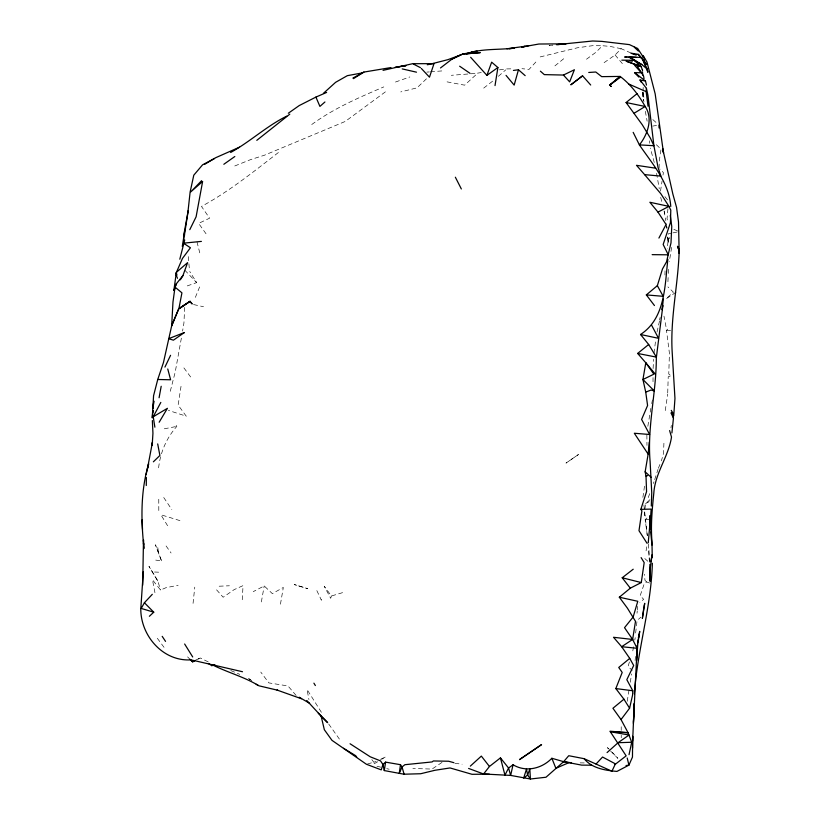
<?xml version="1.0" encoding="UTF-8"?>
<svg xmlns="http://www.w3.org/2000/svg" width="820" height="820" viewBox="0 0 820 820"><rect width="100%" height="100%" fill="white"/><g stroke="black" fill="none" stroke-linecap="round" stroke-linejoin="round"><path stroke-width="0.61" stroke-dasharray="4.1 3.07" d="M653.017 381.71L653.038 375.673M671.621 247.384L669.304 261.724M667.685 237L668.259 243.222L668.32 238.405L667.275 248.849M664.938 274.977L665.102 267.976M659.075 168.223L659.311 160.597L661.033 149.199L654.862 143.305M667.716 392.995L668.218 376.769L671.283 375.632M643.003 92.291L642.839 97.17L643.987 101.813M643.044 91.081L643.167 87.422M184.664 307.428L183.926 322.988L182.583 331.065M663.913 443.251L663.524 453.337L661.402 460.86M653.099 368.539L653.581 359.324M667.931 281.68L668.249 274.587M668.3 273.398L668.607 266.305M177.725 276.524L177.612 278.749L176.525 276.934M242.259 599.738L243.038 585.644L234.141 589.631L223.163 597.237L215.035 588.114M158.629 467.8L158.639 467.595C160.382 452.302 166.532 437.87 176.833 426.39L175.254 424.196M667.941 208.762L667.039 218.786L668.105 222.671M637.027 613.216L637.242 610.931M637.355 609.793L637.683 606.37M635.1 660.53L635.541 655.969M193.059 603.356L194.77 587.151M646.867 435.092L646.97 445.393M647.831 426.287L650.824 408.38M649.686 493.671L648.036 498.191L649.911 499.81L645.545 503.552L644.274 514.919L647.031 517.943L645.155 519.695L647.431 536.382M635.643 632.968L637.058 620.555L640.799 617.204M653.981 353.123L655.816 339.111M642.9 497.351L644.786 484.138M665.256 410.564L667.705 394.154M670.965 427.804L671.324 425.406M181.025 386.343L178.135 405.111L186.242 416.191L168.387 410.379M660.51 191.101L662.047 181.23M663.001 175.06L663.39 172.6L659.936 169.094M627.218 701.295L629.329 688.154M630.283 682.24L631.615 673.978M280.46 604.176L283.32 587.438L272.353 593.629L264.204 585.951L253.247 591.64M646.068 550.835L647.144 544.603M261.365 601.921L264.204 585.951M632.804 650.865L633.686 646.078M634.782 640.092L635.223 637.704M657.025 332.049L660.192 317.996M651.736 403.573L652.423 399.965M659.567 319.984L660.069 317.565M170.273 391.284L175.234 371.972L181.814 335.687M629.422 661.955L628.089 666.373L632.189 670.432M331.393 595.996L330.685 598.313L324.218 586.208L331.393 595.996L343.272 592.429M654.708 479.587L657.989 469.409M653.386 483.482L653.981 481.852M195.365 297.383L200.592 284.54M658.347 468.271L660.971 461.916M535.849 62.033L529.023 69.392L521.981 68.685M604.114 62.648L615.102 54.981L621.211 48.718L630.477 52.787M621.211 48.718L609.998 46.402L602.495 45.735L596.007 52.213L585.019 60.311M670.001 374.986L668.771 374.002L669.428 353.338L666.486 330.327L667.623 329.23L666.199 327.744L663.974 316.171M426.451 78.812L417.021 87.853L400.806 91.912M475.641 75.081L464.622 85.167L445.547 81.58M498.386 76.311L505.725 69.885M649.563 583.03L646.529 581.913L644.192 583.881L640.174 595.709L643.669 599.307L639.825 602.495M554.925 65.877L565.933 56.918M278.38 152.53C253.636 171.647 229.067 191.511 201.484 206.435L209.582 218.192L198.635 223.388L206.722 234.745M483.718 88.099L493.712 80.309M385.38 91.861L345.251 121.442L264.296 155.267L250.735 159.562L234.284 166.163M311.743 124.527C333.73 108.383 358.873 97.59 383.791 86.91M441.99 762.426L432.017 769.078L412.89 768.473M676.008 292.268L665.901 298.962L673.384 292.166L667.9 286.908M377.682 761.759L373.664 764.025L371.245 764.096M381.669 759.279L385.666 756.798L380.398 759.402M645.545 503.552L652.013 500.241M198.091 659.075L200.275 657.978L208.68 662.119M367.493 764.004L376.175 761.483M195.406 660.202L200.275 657.978M154.949 592.696L152.458 579.771L160.587 590.051L165.896 587.735L178.114 585.265M395.486 82.031L409.846 76.957M187.267 285.903L196.636 282.613L189.738 271.481M671.816 233.116L668.197 233.864L669.448 238.774M673.015 232.87L677.843 231.875M540.185 56.918L577.218 47.826L592.491 45.694L602.495 45.735M164.308 428.798L176.833 426.39M652.833 126.075L656.492 125.45M477.486 73.154L481.258 72.56M499.441 69.864L505.315 69.044M474.903 73.472L451.328 75.307M426.841 72.099L429.301 71.914M430.531 71.811L442.81 70.858M645.155 519.695L650.537 519.388M219.176 586.208L229.374 585.777M506.668 68.921L513.053 68.819M580.13 762.877L586.515 762.959M666.486 330.327L672.256 330.511M154.539 572.022L160.474 572.257M157.727 580.888L148.963 566.302L157.768 580.888L160.587 590.051M454.926 763.297L462.09 764.209M155.738 560.091L161.53 560.88L155.482 544.89L161.53 560.88M193.551 304.558L203.493 306.721M377.005 766.249L380.654 767.141M386.722 768.637L389.141 769.232M179.928 520.618L160.884 514.755L168.951 527.947M230.789 670.555L239.768 674.389M673.866 229.344L678.007 231.168M251.771 680.743L247.63 677.75L250.479 679.934M644.776 558.543L649.43 562.643M609.311 749.336L607.405 747.635L609.721 750.187M652.853 119.597L657.199 123.482M610.623 751.089L617.86 758.326L611.115 751.089M187.606 656.892L190.547 659.895M646.529 581.913L644.971 580.304L644.438 574.256M184.756 270.139L196.636 282.613M296.092 695.411L287.974 685.95L268.878 682.896L260.77 672.072M615.102 54.981L623.22 64.626M664.938 196.636L668.618 201.248M371.829 759.617L374.074 762.518M183.905 367.913L192.003 378.799M339.388 739.066L328.594 723.875M157.327 638.278L165.425 649.225M166.081 545.956L171.072 552.987M163.744 497.525L171.831 509.609M321.368 712.272L307.059 689.518L308.925 699.552M321.102 599.533L321.409 600.168L315.608 588.043M654.257 162.483L650.322 148.102M197.005 241.91L199.906 253.38M660.705 197.384L662.15 203.278M664.169 211.529L664.743 213.887L663.882 209.705M642.788 92.27L644.1 98.267L642.521 91.071M656.574 173.338L659.259 188.743M645.34 111.325L647.123 121.196M664.097 210.914L665.819 220.641M157.799 547.565L158.66 553.838M649.348 140.835L649.665 143.254M643.915 504.915L647.267 535.665M648.292 544.162L649.419 562.274M666.67 226.289L666.885 228.298L666.68 226.043M666.476 223.798L667.029 229.866M667.695 237.154L668.259 243.222M188.262 256.619L189.502 270.467M642.654 92.65L643.29 100.286M648.938 550.394L649.358 561.198M643.362 92.691L643.393 100.296M621.211 726.766L621.211 730.425M621.232 735.304L621.232 737.733M158.772 499.257L158.803 511.014M578.407 454.546L566.005 463.095L578.407 454.546M552.803 45.069L549.195 45.449L552.813 45.1M296.799 585.295L294.236 584.568L307.746 588.678L296.799 585.295"/><path stroke-width="1.23" d="M652.361 563.258C651.193 607.261 637.447 649.922 634.321 693.833M632.568 748.229L632.671 736.278L632.466 757.085L628.94 765.121L616.947 771.415C605.232 770.41 591.948 768.36 584.076 758.674L568.752 755.712L563.637 761.667L545.987 777.237L530.427 779L510.645 775.412L483.574 773.988L468.599 768.432M649.768 525.589L648.251 542.85M146.278 485.512L146.37 477.455M142.7 585.213L143.479 539.867L143.859 548.59L143.51 543.24L143.613 544.552C140.938 517.584 140.835 489.97 148.656 463.771L146.083 474.554M651.305 506.042L651.746 492.799L650.106 461.527C647.113 426.779 656.359 392.554 656.328 357.827L662.857 305.686M633.409 723.537L637.058 648.282L632.63 639.457L613.524 637.284L621.652 646.713L629.739 658.388L633.686 665.502L626.818 679.688L632.784 690.768L632.589 695.022L629.586 708.213L621.027 719.57L628.048 732.68L631.728 742.254L629.032 754.666M633.429 722.225L634.27 703.416L632.64 741.085M152.899 410.625L152.243 417.882L153.576 395.691L157.748 379.486L163.467 362.512L171.657 325.868L172.979 301.996L175.019 287.133L176.361 283.781L182.911 275.643L187.595 262.636L176.423 272.322L176.495 275.786M183.659 240.465L183.946 234.151L187.913 212.236L190.127 192.044L193.786 175.183L202.571 164.82L214.522 158.486M152.182 445.434L152.94 433.288L152.356 420.557M143.285 571.755L140.773 609.178M667.88 259.263C664.753 285.667 665.532 318.139 640.553 334.498L648.671 344.492L656.4 357.11L637.663 353.44L648.671 344.492M152.284 444.409L152.458 442.175L147.426 468.845M648.025 106.231L646.16 91.635L646.426 88.335L640.03 79.981L645.473 81.016L646.478 85.095M184.5 235.483L185.053 229.2L182.296 246.389M153.114 408.216L153.76 400.959L153.125 408.063M152.694 412.798L152.909 410.43M647.072 543.342L638.995 530.694L641.886 510.87L640.84 509.363L646.57 491.58L646.006 476.092L645.145 471.818L648.149 454.126L649.286 442.072M188.231 210.545L185.474 228.319M671.908 432.96L673.445 418.015L672.492 412.491L671.283 410.359M662.632 305.419L662.181 309.755L663.329 299.044M175.193 288.168L173.901 290.26L176.31 272.712L176.833 275.13M643.905 607.21L642.357 618.444L644.725 603.346L644.11 606.236M306.782 700.505L321.122 716.055L324.341 729.718L331.967 740.337L366.396 764.25L381.269 769.877L382.93 764.486L385.584 762.128L400.478 764.691L399.268 773.352L404.106 774.213L420.691 773.731L434.918 770.287L450.036 767.95L471.982 774.295L489.345 774.182M649.737 572.042L652.043 554.884L650.834 561.72M639.149 634.342L638.39 638.298L639.733 631.359L637.796 643.792L636.607 660.489L637.058 648.282L621.652 646.713L632.63 639.457L635.5 621.334L627.423 608.173L619.325 597.216L630.324 588.165L641.281 582.559L644.182 562.612L641.127 557.62M453.901 762.682L448.612 761.237L433.349 760.96L432.109 761.934L404.885 764.701L402.036 766.977L399.268 773.352L384.283 770.564L385.584 762.128M495.024 85.587L497.894 67.527L491.651 62.176L486.906 75.368L470.649 57.287M636.638 648.928L637.222 645.381M637.611 643.024L638.196 639.487M159.08 397.761L161.191 386.281M178.893 308.627L190.025 301.35L178.893 308.627L181.937 292.842L175.019 287.133M571.202 762.774L563.637 761.667L551.86 758.274C541.774 768.699 525.948 772.532 513.053 764.773L510.645 775.412L508.564 768.022L500.446 757.875L489.448 766.474L483.574 773.988M179.805 259.212L184.705 239.952M513.422 70.428L518.465 69.772L514.16 85.106L506.042 75.379M670.76 206.507C669.171 182.378 652.3 163.928 639.395 144.884C647.687 134.511 653.263 118.459 645.176 106.467C638.862 95.274 631.031 84.89 620.822 76.967L609.926 84.86L611.054 86.459L609.926 84.86L620.094 76.434L601.695 76.639L595.791 72.016L588.739 72.478M654.452 305.542L646.345 294.913L657.353 285.657L662.468 268.991L666.516 261.846L670.996 242.874L671.754 226.474L670.278 215.414M173.901 290.26L176.361 283.781M629.586 708.213L623.928 699.193L615.82 688.564L622.206 672.451L618.741 667.47L629.739 658.388M176.423 272.322L182.44 258.464L190.424 247.773L183.465 243.171L201.392 241.398M607.066 752.586L618.075 742.715L629.063 735.007L610.387 731.778L628.048 732.68L609.988 731.214L626.152 755.866L615.154 764.383L611.935 771.23L584.076 758.674M164.933 367.104L170.58 355.306M189.779 229.682L196.103 216.808L202.622 181.476L190.814 191.849L201.607 180.666M658.911 238.066L666.066 224.485L657.989 212.113L649.87 202.263L668.946 206.373L670.791 210.135L670.442 222.599L663.165 244.462L668.249 254.815L652.146 254.651M154.877 427.179L153.227 416.755L160.822 402.415M152.305 594.316L144.412 602.741L141.224 608.44L153.76 612.181L149.373 616.281M159.162 422.228L167.413 408.329L153.227 416.755M180.338 279.825L182.911 275.643M596.027 764.045L602.556 757.034L614.467 763.358L615.154 764.383M153.371 461.814L159.89 455.479L157.696 443.917M470.321 766.126L481.34 756.101L489.448 766.474M323.449 93.316L335.606 82.318L347.321 75.676L362.112 72.939M324.935 101.987L319.913 106.395L315.915 97.098L326.627 92.434M609.834 85.188L620.094 76.434M623.928 699.193L612.929 708.265L621.027 719.57M655.59 168.182L636.494 165.322L644.622 174.639L660.92 176.115L658.081 167.608L653.909 145.724L650.373 138.119L642.296 124.794L626.101 102.531L637.099 93.623M289.798 114.154L256.793 140.343M582.569 75.829L570.976 84.726L582.569 75.829L590.697 85.013M630.324 588.165L622.216 577.762L633.214 569.213M440.494 67.968L451.656 59.358M513.053 764.773L508.564 768.022L504.956 775.136L500.446 757.875M486.906 75.368L497.894 67.527M223.829 164.287L234.817 156.517M288.312 113.252L299.218 105.575L315.915 97.098M179.088 308.802L190.025 301.35L192.147 303.943L190.066 301.647M242.494 671.734L194.442 660.643L192.638 661.832L190.547 659.895C163.108 661.299 141.347 636.402 140.784 610.018M363.895 72.078L353.502 78.607L352.938 78.043L363.895 72.078L390.966 67.568M634.208 113.191L645.176 106.467L626.101 102.531M204.692 164.318L215.67 157.717L239.512 147.18M230.625 152.499C250.182 141.686 266.613 126.085 286.723 116.153M657.989 212.113L668.946 206.373L660.858 193.766L644.622 174.639M194.822 660.725L192.638 661.832L190.117 659.362M563.442 75.05L574.4 69.761L569.644 81.856L563.442 75.05L544.316 74.62L540.39 71.176M568.66 762.743L555.888 768.299L551.86 758.274M211.724 665.635L214.686 664.825L211.724 665.635L208.413 663.462M648.149 454.126L634.321 433.247L649.614 434.497L641.609 419.43L647.585 405.5L645.729 392.114L651.049 390.033L654.319 390.976L642.941 379.516L645.791 362.788L637.663 353.44M466.354 53.782C481.647 48.318 498.396 50.112 514.284 48.042L509.425 48.851M466.498 53.853L475.538 51.568L462.439 54.11L451.492 59.286L461.117 54.786L447.997 59.634L432.294 63.663L413.413 63.693M646.006 476.092L647.626 475.6M521.53 47.129L538.863 44.024L566.107 43.819L557.651 44.639M521.653 47.191L528.869 45.602M383.053 70.346L412.696 63.693L420.404 67.64M506.924 48.78L525.189 46.279L523.867 46.504M427.271 64.749L434.067 63.468L429.485 77.193L421.347 68.47M471.951 51.926L477.055 51.086M398.93 66.809L405.931 65.733L395.301 67.127M626.019 765.562L628.94 765.121L627.187 757.987M556.411 44.69L592.665 41L601.87 41.379L629.422 44.618L637.652 48.472L642.849 56.447M642.367 69.659L642.562 70.376L641.137 66.584L636.515 64.985L634.485 65.159L641.342 72.765L634.588 72.631L638.841 77.09M464.981 53.905L462.439 54.11L480.253 52.634L467.523 53.689M618.075 742.715L631.728 742.254M640.84 509.363L651.141 509.097L649.932 526.297L649.901 515.882M628.489 56.969L624.655 57.021L626.972 57.082M629.278 57.154L639.836 57.349L642.08 58.066L646.693 64.442L645.176 62.607M591.22 765.193L581.667 765.121L563.637 761.667M621.806 60.167L634.126 60.311L637.15 61.572M157.748 379.486L170.611 379.783L167.762 369M629.791 56.98L636.197 57.338M646.345 294.913L663.195 296.317L657.353 285.657M630.067 60.926L632.435 61.141M615.82 688.564L632.784 690.768M630.805 53.146L638.319 54.346L644.54 61.151M190.547 659.895L194.442 660.643M640.553 334.498L658.532 338.311L651.562 325.14M619.325 597.216L637.775 601.285L633.173 616.947L624.532 627.679L632.63 639.457M402.21 68.9L416.498 72.18M622.216 577.762L641.281 582.559M631.636 53.474L636.217 55.094M641.137 66.584L626.285 61.213L641.137 66.584L634.126 60.311M301.514 698.763L277.037 690.05L277.877 690.286L258.987 685.807L256.188 684.28M628.971 84.142L646.16 91.635M212.944 665.122C227.693 672.472 243.735 676.746 257.972 685.233M634.772 60.024L628.96 57.082L641.804 64.575L647.277 69.116L647.882 72.303L646.426 68.736M299.218 697.236L309.622 703.324M638.114 62.351L641.804 64.575M343.498 748.281L355.665 755.681L356.71 757.096M350.068 743.76L370.261 756.809L380.531 760.888L382.93 764.486L384.283 770.564M459.651 66.205L470.044 73.349M634.588 72.631L645.473 81.016M518.465 69.772L525.169 75.645M645.145 471.818L651.162 477.322M634.342 47.242L638.36 51.045M318.293 713.226L327.651 722.656L321.122 716.055M144.412 602.741L153.76 612.181M655.457 374.309L645.791 362.788L653.889 374.166L642.941 379.516L645.729 392.114M638.319 54.346L642.89 59.85M400.478 764.691L402.036 766.977L404.106 774.213M162.196 636.351L165.537 641.383M636.515 64.985L643.546 76.024L644.038 78.546M184.633 643.997L192.71 656.974M313.906 683.162L315.362 685.54M640.03 79.981L641.158 82.154M455.356 177.212L461.342 188.959M633.173 132.348L639.395 144.884L653.909 145.724L647.923 95.212L646.426 88.335M673.445 418.015L670.975 412.952L672.492 412.491L673.732 415.822L674.962 398.438L672.256 353.317C669.909 318.324 678.386 284.161 679.226 249.321L677.505 246.266L678.058 248.603M647.277 69.116L642.08 58.066L645.463 66.369M644.797 59.44L643.177 55.77L646.959 61.951L655.17 93.859L663.513 152.909L662.693 148.697L672.871 194.104L676.561 207.439L678.509 221.974L679.165 253.277L678.611 250.94M669.612 430.572L671.508 437.05C668.505 456.709 655.088 473.007 653.817 493.076C652.197 509.066 650.629 525.159 651.951 541.241L652.259 557.661M650.67 531.647L651.982 545.054M642.501 71.791L642.706 74.999M658.931 125.04L659.085 127.971M649.86 572.79L650.127 581.339L649.87 564.355M176.31 272.712L176.464 275.879M142.044 519.88L142.516 529.433M649.952 515.913L650.578 530.14M526.501 769.119L523.652 778.118L527.598 775.023L529.833 769.078L530.427 779L527.598 775.023L526.501 769.119M172.958 322.598L171.657 325.868L178.534 309.273L172.958 322.598M541.518 744.642L519.552 759.576L541.518 744.642M184.397 332.53L173.409 340.177L168.664 338.66L184.397 332.53"/></g></svg>
